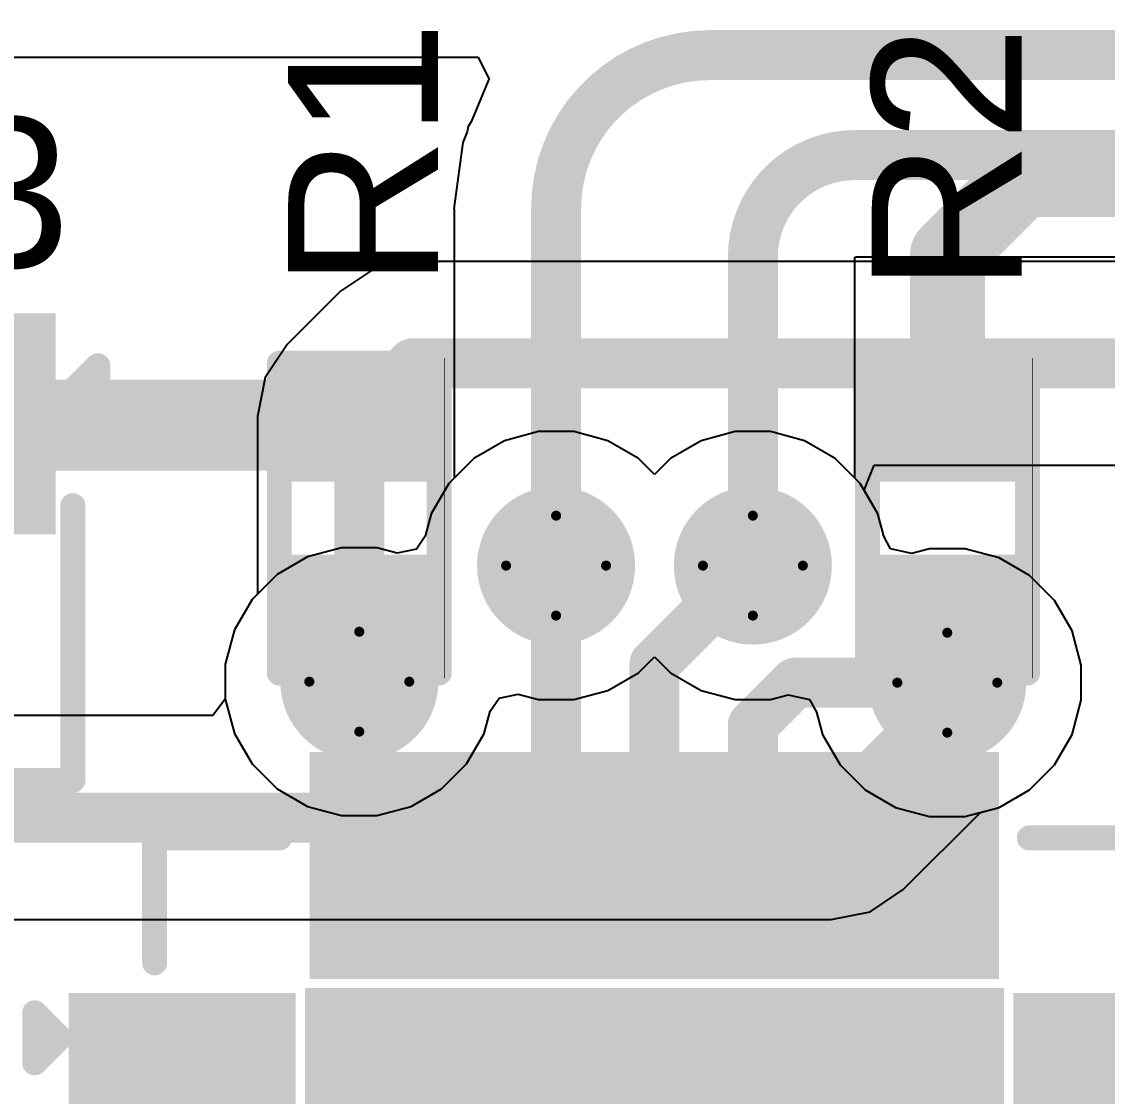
# Model space of a CAD drawing. Header units: inches. Extents: x -17.5 to 14.7, y -6.2 to 5.9.
# Drawn here: x 0.0368 to 0.254, y 1.7078 to 1.9228 of the extents above; entities that cross this region are included whole.
import ezdxf

# ---------------------------------------------------------------- set-up
doc = ezdxf.new("R2010")
doc.units = ezdxf.units.IN
doc.header["$MEASUREMENT"] = 0
for name, color, linetype in [('Bottom Layer', 5, 'Continuous'), ('Bottom Solder', 6, 'Continuous'), ('Drill Drawing', 1, 'Continuous'), ('Ground Layer', 76, 'Continuous'), ('Power Layer', 16, 'Continuous'), ('Top Layer', 1, 'Continuous'), ('Top Overlay', 2, 'Continuous'), ('Top Paste', 8, 'Continuous'), ('Top Solder', 216, 'Continuous'), ('Via Holes', 16, 'Continuous')]:
    doc.layers.add(name, color=color, linetype=linetype)
doc.styles.add('Arial', font='', dxfattribs={"height": 0.2})
doc.styles.get('Arial').set_extended_font_data('Arial')

# ---------------------------------------------------------------- blocks, each defined once
blk = doc.blocks.new('28_QFN__5_5___77')
at = {"layer": 'Top Layer'}
for points in [[(-0.06496, 0.11319), (-0.05315, 0.11319), (-0.05315, 0.07579), (-0.06496, 0.07579)], [(-0.04528, 0.11319), (-0.03346, 0.11319), (-0.03346, 0.07579), (-0.04528, 0.07579)], [(-0.02559, 0.11319), (-0.01378, 0.11319), (-0.01378, 0.07579), (-0.02559, 0.07579)], [(-0.00591, 0.11319), (0.00591, 0.11319), (0.00591, 0.07579), (-0.00591, 0.07579)], [(0.01378, 0.11319), (0.02559, 0.11319), (0.02559, 0.07579), (0.01378, 0.07579)], [(0.03346, 0.11319), (0.04528, 0.11319), (0.04528, 0.07579), (0.03346, 0.07579)], [(0.05315, 0.11319), (0.06496, 0.11319), (0.06496, 0.07579), (0.05315, 0.07579)], [(-0.06594, 0.06595), (0.06594, 0.06595), (0.06594, -0.06594), (-0.06594, -0.06594)], [(-0.11319, 0.06496), (-0.07579, 0.06496), (-0.07579, 0.05315), (-0.11319, 0.05315)], [(0.07579, 0.06496), (0.11319, 0.06496), (0.11319, 0.05315), (0.07579, 0.05315)]]:
    blk.add_hatch(color=1, dxfattribs=at).paths.add_polyline_path(points)
at = {"layer": 'Top Paste'}
for points in [[(-0.06496, 0.11319), (-0.05315, 0.11319), (-0.05315, 0.07579), (-0.06496, 0.07579)], [(-0.04528, 0.11319), (-0.03346, 0.11319), (-0.03346, 0.07579), (-0.04528, 0.07579)], [(-0.02559, 0.11319), (-0.01378, 0.11319), (-0.01378, 0.07579), (-0.02559, 0.07579)], [(-0.00591, 0.11319), (0.00591, 0.11319), (0.00591, 0.07579), (-0.00591, 0.07579)], [(0.01378, 0.11319), (0.02559, 0.11319), (0.02559, 0.07579), (0.01378, 0.07579)], [(0.03346, 0.11319), (0.04528, 0.11319), (0.04528, 0.07579), (0.03346, 0.07579)], [(0.05315, 0.11319), (0.06496, 0.11319), (0.06496, 0.07579), (0.05315, 0.07579)], [(-0.06594, 0.06595), (0.06594, 0.06595), (0.06594, -0.06594), (-0.06594, -0.06594)], [(-0.11319, 0.06496), (-0.07579, 0.06496), (-0.07579, 0.05315), (-0.11319, 0.05315)], [(0.07579, 0.06496), (0.11319, 0.06496), (0.11319, 0.05315), (0.07579, 0.05315)]]:
    blk.add_hatch(color=8, dxfattribs=at).paths.add_polyline_path(points)
at = {"layer": 'Top Solder'}
for points in [[(-0.06896, 0.11719), (-0.04915, 0.11719), (-0.04915, 0.07179), (-0.06896, 0.07179)], [(-0.04928, 0.11719), (-0.02946, 0.11719), (-0.02946, 0.07179), (-0.04928, 0.07179)], [(-0.02959, 0.11719), (-0.00978, 0.11719), (-0.00978, 0.07179), (-0.02959, 0.07179)], [(-0.00991, 0.11719), (0.00991, 0.11719), (0.00991, 0.07179), (-0.00991, 0.07179)], [(0.00978, 0.11719), (0.02959, 0.11719), (0.02959, 0.07179), (0.00978, 0.07179)], [(0.02946, 0.11719), (0.04928, 0.11719), (0.04928, 0.07179), (0.02946, 0.07179)], [(0.04915, 0.11719), (0.06896, 0.11719), (0.06896, 0.07179), (0.04915, 0.07179)], [(-0.06994, 0.06994), (0.06994, 0.06994), (0.06994, -0.06994), (-0.06994, -0.06994)], [(-0.11719, 0.06896), (-0.07179, 0.06896), (-0.07179, 0.04915), (-0.11719, 0.04915)], [(0.07179, 0.06896), (0.11719, 0.06896), (0.11719, 0.04915), (0.07179, 0.04915)], [(-0.11719, 0.04928), (-0.07179, 0.04928), (-0.07179, 0.02946), (-0.11719, 0.02946)], [(0.07179, 0.04928), (0.11719, 0.04928), (0.11719, 0.02946), (0.07179, 0.02946)]]:
    blk.add_hatch(color=216, dxfattribs=at).paths.add_polyline_path(points)
at = {"layer": 'Top Overlay'}
for points in [[(-0.1, 0.075, 0.005, 0.005, 0), (-0.1, 0.1, 0.005, 0.005, 0)], [(-0.1, 0.1, 0.005, 0.005, 0), (-0.075, 0.1, 0.005, 0.005, 0)], [(0.075, 0.1, 0.005, 0.005, 0), (0.1, 0.1, 0.005, 0.005, 0)], [(-0.124, 0.055, 0.005, 0.005, 0), (-0.124, 0.065, 0.005, 0.005, 0)], [(-0.124, 0.065, 0.005, 0.005, 0), (-0.119, 0.06, 0.005, 0.005, 0)], [(-0.124, 0.055, 0.005, 0.005, 0), (-0.119, 0.06, 0.005, 0.005, 0)]]:
    blk.add_lwpolyline(points, format="xyseb", dxfattribs=at)
for points in [[(-0.10125, 0.1, 0.0025, 0.0025, 1), (-0.09875, 0.1, 0.0025, 0.0025, 1)], [(-0.10125, 0.1, 0.0025, 0.0025, 1), (-0.09875, 0.1, 0.0025, 0.0025, 1)], [(-0.07625, 0.1, 0.0025, 0.0025, 1), (-0.07375, 0.1, 0.0025, 0.0025, 1)], [(0.07375, 0.1, 0.0025, 0.0025, 1), (0.07625, 0.1, 0.0025, 0.0025, 1)], [(-0.10125, 0.075, 0.0025, 0.0025, 1), (-0.09875, 0.075, 0.0025, 0.0025, 1)], [(-0.12525, 0.065, 0.0025, 0.0025, 1), (-0.12275, 0.065, 0.0025, 0.0025, 1)], [(-0.12525, 0.065, 0.0025, 0.0025, 1), (-0.12275, 0.065, 0.0025, 0.0025, 1)], [(-0.12025, 0.06, 0.0025, 0.0025, 1), (-0.11775, 0.06, 0.0025, 0.0025, 1)], [(-0.12025, 0.06, 0.0025, 0.0025, 1), (-0.11775, 0.06, 0.0025, 0.0025, 1)], [(-0.12525, 0.055, 0.0025, 0.0025, 1), (-0.12275, 0.055, 0.0025, 0.0025, 1)], [(-0.12525, 0.055, 0.0025, 0.0025, 1), (-0.12275, 0.055, 0.0025, 0.0025, 1)]]:
    blk.add_lwpolyline(points, format="xyseb", close=True, dxfattribs=at)
blk = doc.blocks.new('R___0402_106')
at = {"layer": 'Top Layer'}
for points in [[(-0.0275, -0.0125), (-0.0275, 0.0125), (-0.0095, 0.0125), (-0.0095, -0.0125)], [(0.0095, -0.0125), (0.0095, 0.0125), (0.0275, 0.0125), (0.0275, -0.0125)]]:
    blk.add_hatch(color=1, dxfattribs=at).paths.add_polyline_path(points)
at = {"layer": 'Top Paste'}
for points in [[(-0.0275, -0.0125), (-0.0275, 0.0125), (-0.0095, 0.0125), (-0.0095, -0.0125)], [(0.0095, -0.0125), (0.0095, 0.0125), (0.0275, 0.0125), (0.0275, -0.0125)]]:
    blk.add_hatch(color=8, dxfattribs=at).paths.add_polyline_path(points)
at = {"layer": 'Top Solder'}
for points in [[(-0.02967, -0.01467), (-0.02967, 0.01467), (-0.00733, 0.01467), (-0.00733, -0.01467)], [(0.00733, -0.01467), (0.00733, 0.01467), (0.02967, 0.01467), (0.02967, -0.01467)]]:
    blk.add_hatch(color=216, dxfattribs=at).paths.add_polyline_path(points)
at = {"layer": 'Top Overlay'}
for points in [[(-0.031, 0.016, 0.005, 0.005, 0), (-0.031, -0.016, 0.005, 0.005, 0)], [(-0.031, 0.016, 0.005, 0.005, 0), (0.031, 0.016, 0.005, 0.005, 0)], [(0.031, 0.016, 0.005, 0.005, 0), (0.031, -0.016, 0.005, 0.005, 0)], [(-0.031, -0.016, 0.005, 0.005, 0), (0.031, -0.016, 0.005, 0.005, 0)], [(-0.032, -0.017, 0.000127, 0.000127, 0), (0.032, -0.017, 0.000127, 0.000127, 0)]]:
    blk.add_lwpolyline(points, format="xyseb", dxfattribs=at)
for points in [[(-0.03225, 0.016, 0.0025, 0.0025, 1), (-0.02975, 0.016, 0.0025, 0.0025, 1)], [(-0.03225, 0.016, 0.0025, 0.0025, 1), (-0.02975, 0.016, 0.0025, 0.0025, 1)], [(0.02975, 0.016, 0.0025, 0.0025, 1), (0.03225, 0.016, 0.0025, 0.0025, 1)], [(0.02975, 0.016, 0.0025, 0.0025, 1), (0.03225, 0.016, 0.0025, 0.0025, 1)], [(-0.03225, -0.016, 0.0025, 0.0025, 1), (-0.02975, -0.016, 0.0025, 0.0025, 1)], [(-0.03225, -0.016, 0.0025, 0.0025, 1), (-0.02975, -0.016, 0.0025, 0.0025, 1)], [(0.02975, -0.016, 0.0025, 0.0025, 1), (0.03225, -0.016, 0.0025, 0.0025, 1)], [(0.02975, -0.016, 0.0025, 0.0025, 1), (0.03225, -0.016, 0.0025, 0.0025, 1)], [(-0.03203, -0.017, 0.0000635, 0.0000635, 1), (-0.03197, -0.017, 0.0000635, 0.0000635, 1)], [(0.03197, -0.017, 0.0000635, 0.0000635, 1), (0.03203, -0.017, 0.0000635, 0.0000635, 1)]]:
    blk.add_lwpolyline(points, format="xyseb", close=True, dxfattribs=at)
blk = doc.blocks.new('R___0402_110')
at = {"layer": 'Top Layer'}
for points in [[(-0.0275, -0.0125), (-0.0275, 0.0125), (-0.0095, 0.0125), (-0.0095, -0.0125)], [(0.0095, -0.0125), (0.0095, 0.0125), (0.0275, 0.0125), (0.0275, -0.0125)]]:
    blk.add_hatch(color=1, dxfattribs=at).paths.add_polyline_path(points)
at = {"layer": 'Top Paste'}
for points in [[(-0.0275, -0.0125), (-0.0275, 0.0125), (-0.0095, 0.0125), (-0.0095, -0.0125)], [(0.0095, -0.0125), (0.0095, 0.0125), (0.0275, 0.0125), (0.0275, -0.0125)]]:
    blk.add_hatch(color=8, dxfattribs=at).paths.add_polyline_path(points)
at = {"layer": 'Top Solder'}
for points in [[(-0.02967, -0.01467), (-0.02967, 0.01467), (-0.00733, 0.01467), (-0.00733, -0.01467)], [(0.00733, -0.01467), (0.00733, 0.01467), (0.02967, 0.01467), (0.02967, -0.01467)]]:
    blk.add_hatch(color=216, dxfattribs=at).paths.add_polyline_path(points)
at = {"layer": 'Top Overlay'}
for points in [[(-0.031, 0.016, 0.005, 0.005, 0), (0.031, 0.016, 0.005, 0.005, 0)], [(-0.031, 0.016, 0.005, 0.005, 0), (-0.031, -0.016, 0.005, 0.005, 0)], [(0.031, 0.016, 0.005, 0.005, 0), (0.031, -0.016, 0.005, 0.005, 0)], [(-0.031, -0.016, 0.005, 0.005, 0), (0.031, -0.016, 0.005, 0.005, 0)], [(-0.032, -0.017, 0.000127, 0.000127, 0), (0.032, -0.017, 0.000127, 0.000127, 0)]]:
    blk.add_lwpolyline(points, format="xyseb", dxfattribs=at)
for points in [[(-0.03225, 0.016, 0.0025, 0.0025, 1), (-0.02975, 0.016, 0.0025, 0.0025, 1)], [(-0.03225, 0.016, 0.0025, 0.0025, 1), (-0.02975, 0.016, 0.0025, 0.0025, 1)], [(0.02975, 0.016, 0.0025, 0.0025, 1), (0.03225, 0.016, 0.0025, 0.0025, 1)], [(0.02975, 0.016, 0.0025, 0.0025, 1), (0.03225, 0.016, 0.0025, 0.0025, 1)], [(-0.03225, -0.016, 0.0025, 0.0025, 1), (-0.02975, -0.016, 0.0025, 0.0025, 1)], [(-0.03225, -0.016, 0.0025, 0.0025, 1), (-0.02975, -0.016, 0.0025, 0.0025, 1)], [(0.02975, -0.016, 0.0025, 0.0025, 1), (0.03225, -0.016, 0.0025, 0.0025, 1)], [(0.02975, -0.016, 0.0025, 0.0025, 1), (0.03225, -0.016, 0.0025, 0.0025, 1)], [(-0.03203, -0.017, 0.0000635, 0.0000635, 1), (-0.03197, -0.017, 0.0000635, 0.0000635, 1)], [(0.03197, -0.017, 0.0000635, 0.0000635, 1), (0.03203, -0.017, 0.0000635, 0.0000635, 1)]]:
    blk.add_lwpolyline(points, format="xyseb", close=True, dxfattribs=at)
blk = doc.blocks.new('SOT_23_129')
at = {"layer": 'Top Layer'}
for points in [[(-0.01614, 0.05748), (0.01614, 0.05748), (0.01614, 0.02126), (-0.01614, 0.02126)], [(-0.05354, -0.02126), (-0.02126, -0.02126), (-0.02126, -0.05748), (-0.05354, -0.05748)], [(0.02126, -0.02126), (0.05354, -0.02126), (0.05354, -0.05748), (0.02126, -0.05748)]]:
    blk.add_hatch(color=1, dxfattribs=at).paths.add_polyline_path(points)
at = {"layer": 'Top Paste'}
for points in [[(-0.01614, 0.05748), (0.01614, 0.05748), (0.01614, 0.02126), (-0.01614, 0.02126)], [(-0.05354, -0.02126), (-0.02126, -0.02126), (-0.02126, -0.05748), (-0.05354, -0.05748)], [(0.02126, -0.02126), (0.05354, -0.02126), (0.05354, -0.05748), (0.02126, -0.05748)]]:
    blk.add_hatch(color=8, dxfattribs=at).paths.add_polyline_path(points)
at = {"layer": 'Top Solder'}
for points in [[(-0.02014, 0.06148), (0.02014, 0.06148), (0.02014, 0.01726), (-0.02014, 0.01726)], [(-0.05754, -0.01726), (-0.01726, -0.01726), (-0.01726, -0.06148), (-0.05754, -0.06148)], [(0.01726, -0.01726), (0.05754, -0.01726), (0.05754, -0.06148), (0.01726, -0.06148)]]:
    blk.add_hatch(color=216, dxfattribs=at).paths.add_polyline_path(points)
at = {"layer": 'Top Overlay'}
for points in [[(-0.061, 0.032, 0.005, 0.005, 0), (-0.061, -0.023, 0.005, 0.005, 0)], [(-0.022, 0.032, 0.005, 0.005, 0), (-0.061, 0.032, 0.005, 0.005, 0)], [(0.061, 0.032, 0.005, 0.005, 0), (0.022, 0.032, 0.005, 0.005, 0)], [(0.061, 0.032, 0.005, 0.005, 0), (0.061, -0.023, 0.005, 0.005, 0)], [(0.013, -0.031, 0.005, 0.005, 0), (-0.013, -0.031, 0.005, 0.005, 0)], [(-0.061, -0.046, 0.005, 0.005, 0), (-0.066, -0.041, 0.005, 0.005, 0)], [(-0.066, -0.041, 0.005, 0.005, 0), (-0.066, -0.051, 0.005, 0.005, 0)], [(-0.061, -0.046, 0.005, 0.005, 0), (-0.066, -0.051, 0.005, 0.005, 0)]]:
    blk.add_lwpolyline(points, format="xyseb", dxfattribs=at)
for points in [[(-0.06225, 0.032, 0.0025, 0.0025, 1), (-0.05975, 0.032, 0.0025, 0.0025, 1)], [(-0.06225, 0.032, 0.0025, 0.0025, 1), (-0.05975, 0.032, 0.0025, 0.0025, 1)], [(-0.02325, 0.032, 0.0025, 0.0025, 1), (-0.02075, 0.032, 0.0025, 0.0025, 1)], [(0.02075, 0.032, 0.0025, 0.0025, 1), (0.02325, 0.032, 0.0025, 0.0025, 1)], [(0.05975, 0.032, 0.0025, 0.0025, 1), (0.06225, 0.032, 0.0025, 0.0025, 1)], [(0.05975, 0.032, 0.0025, 0.0025, 1), (0.06225, 0.032, 0.0025, 0.0025, 1)], [(-0.06225, -0.023, 0.0025, 0.0025, 1), (-0.05975, -0.023, 0.0025, 0.0025, 1)], [(0.05975, -0.023, 0.0025, 0.0025, 1), (0.06225, -0.023, 0.0025, 0.0025, 1)], [(-0.01425, -0.031, 0.0025, 0.0025, 1), (-0.01175, -0.031, 0.0025, 0.0025, 1)], [(0.01175, -0.031, 0.0025, 0.0025, 1), (0.01425, -0.031, 0.0025, 0.0025, 1)], [(-0.06725, -0.041, 0.0025, 0.0025, 1), (-0.06475, -0.041, 0.0025, 0.0025, 1)], [(-0.06725, -0.041, 0.0025, 0.0025, 1), (-0.06475, -0.041, 0.0025, 0.0025, 1)], [(-0.06225, -0.046, 0.0025, 0.0025, 1), (-0.05975, -0.046, 0.0025, 0.0025, 1)], [(-0.06225, -0.046, 0.0025, 0.0025, 1), (-0.05975, -0.046, 0.0025, 0.0025, 1)], [(-0.06725, -0.051, 0.0025, 0.0025, 1), (-0.06475, -0.051, 0.0025, 0.0025, 1)], [(-0.06725, -0.051, 0.0025, 0.0025, 1), (-0.06475, -0.051, 0.0025, 0.0025, 1)]]:
    blk.add_lwpolyline(points, format="xyseb", close=True, dxfattribs=at)

msp = doc.modelspace()

# ---------------------------------------------------------------- hatches: boundary and pattern name
at = {"layer": 'Bottom Layer'}
h = msp.add_hatch(color=5, dxfattribs=at)
edge = h.paths.add_edge_path()
edge.add_arc((0.14368, 1.814), 0.01181, 0, 360)
h = msp.add_hatch(color=5, dxfattribs=at)
edge = h.paths.add_edge_path()
edge.add_arc((0.18305, 1.814), 0.01181, 0, 360)
h = msp.add_hatch(color=5, dxfattribs=at)
edge = h.paths.add_edge_path()
edge.add_arc((0.10431, 1.79077), 0.01181, 0, 360)
h = msp.add_hatch(color=5, dxfattribs=at)
edge = h.paths.add_edge_path()
edge.add_arc((0.22195, 1.79057), 0.01181, 0, 360)
at = {"layer": 'Bottom Solder'}
h = msp.add_hatch(color=6, dxfattribs=at)
edge = h.paths.add_edge_path()
edge.add_arc((0.14368, 1.814), 0.01581, 0, 360)
h = msp.add_hatch(color=6, dxfattribs=at)
edge = h.paths.add_edge_path()
edge.add_arc((0.18305, 1.814), 0.01581, 0, 360)
h = msp.add_hatch(color=6, dxfattribs=at)
edge = h.paths.add_edge_path()
edge.add_arc((0.10431, 1.79077), 0.01581, 0, 360)
h = msp.add_hatch(color=6, dxfattribs=at)
edge = h.paths.add_edge_path()
edge.add_arc((0.22195, 1.79057), 0.01581, 0, 360)
at = {"layer": 'Ground Layer'}
h = msp.add_hatch(color=76, dxfattribs=at)
edge = h.paths.add_edge_path()
edge.add_arc((0.14368, 1.814), 0.01181, 0, 360)
h = msp.add_hatch(color=76, dxfattribs=at)
edge = h.paths.add_edge_path()
edge.add_arc((0.18305, 1.814), 0.01181, 0, 360)
h = msp.add_hatch(color=76, dxfattribs=at)
edge = h.paths.add_edge_path()
edge.add_arc((0.10431, 1.79077), 0.01181, 0, 360)
h = msp.add_hatch(color=76, dxfattribs=at)
edge = h.paths.add_edge_path()
edge.add_arc((0.22195, 1.79057), 0.01181, 0, 360)
at = {"layer": 'Power Layer'}
h = msp.add_hatch(color=16, dxfattribs=at)
edge = h.paths.add_edge_path()
edge.add_arc((0.14368, 1.814), 0.01181, 0, 360)
h = msp.add_hatch(color=16, dxfattribs=at)
edge = h.paths.add_edge_path()
edge.add_arc((0.18305, 1.814), 0.01181, 0, 360)
h = msp.add_hatch(color=16, dxfattribs=at)
edge = h.paths.add_edge_path()
edge.add_arc((0.10431, 1.79077), 0.01181, 0, 360)
h = msp.add_hatch(color=16, dxfattribs=at)
edge = h.paths.add_edge_path()
edge.add_arc((0.22195, 1.79057), 0.01181, 0, 360)
at = {"layer": 'Top Layer'}
for points in [[(0.0234, 1.833), (0.11681, 1.833), (0.11681, 1.85119), (0.0234, 1.85119)], [(0.11611, 1.811), (0.09251, 1.811), (0.09251, 1.79077), (0.11611, 1.79077)], [(0.2338, 1.811), (0.2102, 1.811), (0.2102, 1.79077), (0.2338, 1.79077)], [(0.0984, 1.75399), (0.11022, 1.75399), (0.11022, 1.805), (0.0984, 1.805)]]:
    msp.add_hatch(color=1, dxfattribs=at).paths.add_polyline_path(points)
h = msp.add_hatch(color=1, dxfattribs=at)
edge = h.paths.add_edge_path()
edge.add_arc((0.14368, 1.814), 0.01181, 0, 360)
h = msp.add_hatch(color=1, dxfattribs=at)
edge = h.paths.add_edge_path()
edge.add_arc((0.18305, 1.814), 0.01181, 0, 360)
h = msp.add_hatch(color=1, dxfattribs=at)
edge = h.paths.add_edge_path()
edge.add_arc((0.10431, 1.79077), 0.01181, 0, 360)
h = msp.add_hatch(color=1, dxfattribs=at)
edge = h.paths.add_edge_path()
edge.add_arc((0.22195, 1.79057), 0.01181, 0, 360)
at = {"layer": 'Top Solder'}
h = msp.add_hatch(color=216, dxfattribs=at)
edge = h.paths.add_edge_path()
edge.add_arc((0.14368, 1.814), 0.01581, 0, 360)
h = msp.add_hatch(color=216, dxfattribs=at)
edge = h.paths.add_edge_path()
edge.add_arc((0.18305, 1.814), 0.01581, 0, 360)
h = msp.add_hatch(color=216, dxfattribs=at)
edge = h.paths.add_edge_path()
edge.add_arc((0.10431, 1.79077), 0.01581, 0, 360)
h = msp.add_hatch(color=216, dxfattribs=at)
edge = h.paths.add_edge_path()
edge.add_arc((0.22195, 1.79057), 0.01581, 0, 360)
at = {"layer": 'Via Holes'}
h = msp.add_hatch(color=7, dxfattribs=at)
edge = h.paths.add_edge_path()
edge.add_arc((0.14368, 1.814), 0.00591, 0, 360)
h = msp.add_hatch(color=7, dxfattribs=at)
edge = h.paths.add_edge_path()
edge.add_arc((0.18305, 1.814), 0.00591, 0, 360)
h = msp.add_hatch(color=7, dxfattribs=at)
edge = h.paths.add_edge_path()
edge.add_arc((0.10431, 1.79077), 0.00591, 0, 360)
h = msp.add_hatch(color=7, dxfattribs=at)
edge = h.paths.add_edge_path()
edge.add_arc((0.22195, 1.79057), 0.00591, 0, 360)

# ---------------------------------------------------------------- linework, layer by layer
at = {"layer": 'Bottom Layer'}
for p, q in [((0.11498, 1.87489), (0.10717, 1.87334)), ((0.27087, 1.87489), (0.11498, 1.87489)), ((0.10717, 1.87334), (0.10056, 1.86892)), ((0.10056, 1.86892), (0.08989, 1.85825)), ((0.08989, 1.85825), (0.08547, 1.85164)), ((0.08547, 1.85164), (0.08392, 1.84383)), ((0.08392, 1.84383), (0.08392, 1.80829)), ((0.20529, 1.82911), (0.20734, 1.83411)), ((0.20734, 1.83411), (0.26242, 1.83411)), ((0.20803, 1.82435), (0.20529, 1.82911)), ((0.20922, 1.8199), (0.20803, 1.82435)), ((0.21061, 1.81736), (0.20922, 1.8199)), ((0.21486, 1.81643), (0.21061, 1.81736)), ((0.21842, 1.81738), (0.21486, 1.81643)), ((0.22548, 1.81738), (0.21842, 1.81738)), ((0.2323, 1.81556), (0.22548, 1.81738)), ((0.23841, 1.81203), (0.2323, 1.81556)), ((0.2434, 1.80704), (0.23841, 1.81203)), ((0.08286, 1.80723), (0.07933, 1.80112)), ((0.08392, 1.80829), (0.08286, 1.80723)), ((0.24693, 1.80092), (0.2434, 1.80704)), ((0.07933, 1.80112), (0.0775, 1.7943)), ((0.24876, 1.7941), (0.24693, 1.80092)), ((0.0775, 1.7943), (0.0775, 1.78724)), ((0.24876, 1.78704), (0.24876, 1.7941)), ((0.0775, 1.78724), (0.07499, 1.78397)), ((0.24693, 1.78022), (0.24876, 1.78704)), ((0.07499, 1.78397), (-0.02688, 1.78397)), ((0.2434, 1.77411), (0.24693, 1.78022)), ((0.23841, 1.76912), (0.2434, 1.77411)), ((0.2323, 1.76559), (0.23841, 1.76912)), ((0.21315, 1.74916), (0.22859, 1.76459)), ((0.22859, 1.76459), (0.2323, 1.76559)), ((0.20654, 1.74474), (0.21315, 1.74916)), ((0.19873, 1.74319), (0.20654, 1.74474)), ((0.01561, 1.74319), (0.19873, 1.74319))]:
    msp.add_line(p, q, dxfattribs=at)
for points in [[(0.10431, 1.84383, 0.01, 0.01, 0), (0.11498, 1.8545, 0.01, 0.01, 0)], [(0.11498, 1.8545, 0.01, 0.01, 0), (0.27087, 1.8545, 0.01, 0.01, 0)], [(0.10431, 1.79077, 0.01, 0.01, 0), (0.10431, 1.84383, 0.01, 0.01, 0)], [(0.22195, 1.78689, 0.01, 0.01, 0), (0.22195, 1.79057, 0.01, 0.01, 0)], [(0.21514, 1.78008, 0.01, 0.01, 0), (0.22195, 1.78689, 0.01, 0.01, 0)], [(0.19873, 1.76358, 0.01, 0.01, 0), (0.21514, 1.77998, 0.01, 0.01, 0)], [(0.21514, 1.77998, 0.01, 0.01, 0), (0.21514, 1.78008, 0.01, 0.01, 0)], [(-0.03533, 1.76358, 0.01, 0.01, 0), (0.19873, 1.76358, 0.01, 0.01, 0)]]:
    msp.add_lwpolyline(points, format="xyseb", dxfattribs=at)
for points in [[(0.11248, 1.8545, 0.005, 0.005, 1), (0.11748, 1.8545, 0.005, 0.005, 1)], [(0.11248, 1.8545, 0.005, 0.005, 1), (0.11748, 1.8545, 0.005, 0.005, 1)], [(0.10181, 1.84383, 0.005, 0.005, 1), (0.10681, 1.84383, 0.005, 0.005, 1)], [(0.10181, 1.84383, 0.005, 0.005, 1), (0.10681, 1.84383, 0.005, 0.005, 1)], [(0.10181, 1.79077, 0.005, 0.005, 1), (0.10681, 1.79077, 0.005, 0.005, 1)], [(0.21945, 1.79057, 0.005, 0.005, 1), (0.22445, 1.79057, 0.005, 0.005, 1)], [(0.21945, 1.78689, 0.005, 0.005, 1), (0.22445, 1.78689, 0.005, 0.005, 1)], [(0.21945, 1.78689, 0.005, 0.005, 1), (0.22445, 1.78689, 0.005, 0.005, 1)], [(0.21264, 1.78008, 0.005, 0.005, 1), (0.21764, 1.78008, 0.005, 0.005, 1)], [(0.21264, 1.78008, 0.005, 0.005, 1), (0.21764, 1.78008, 0.005, 0.005, 1)], [(0.21264, 1.77998, 0.005, 0.005, 1), (0.21764, 1.77998, 0.005, 0.005, 1)], [(0.21264, 1.77998, 0.005, 0.005, 1), (0.21764, 1.77998, 0.005, 0.005, 1)], [(0.19623, 1.76358, 0.005, 0.005, 1), (0.20123, 1.76358, 0.005, 0.005, 1)], [(0.19623, 1.76358, 0.005, 0.005, 1), (0.20123, 1.76358, 0.005, 0.005, 1)]]:
    msp.add_lwpolyline(points, format="xyseb", close=True, dxfattribs=at)
at = {"layer": 'Drill Drawing'}
for points in [[(0.13368, 1.814, 0.002, 0.002, 0), (0.14368, 1.824, 0.002, 0.002, 0)], [(0.14368, 1.824, 0.002, 0.002, 0), (0.15368, 1.814, 0.002, 0.002, 0)], [(0.17305, 1.814, 0.002, 0.002, 0), (0.18305, 1.824, 0.002, 0.002, 0)], [(0.18305, 1.824, 0.002, 0.002, 0), (0.19305, 1.814, 0.002, 0.002, 0)], [(0.13368, 1.814, 0.002, 0.002, 0), (0.14368, 1.804, 0.002, 0.002, 0)], [(0.14368, 1.804, 0.002, 0.002, 0), (0.15368, 1.814, 0.002, 0.002, 0)], [(0.17305, 1.814, 0.002, 0.002, 0), (0.18305, 1.804, 0.002, 0.002, 0)], [(0.18305, 1.804, 0.002, 0.002, 0), (0.19305, 1.814, 0.002, 0.002, 0)], [(0.09431, 1.79077, 0.002, 0.002, 0), (0.10431, 1.80077, 0.002, 0.002, 0)], [(0.10431, 1.80077, 0.002, 0.002, 0), (0.11431, 1.79077, 0.002, 0.002, 0)], [(0.21195, 1.79057, 0.002, 0.002, 0), (0.22195, 1.80057, 0.002, 0.002, 0)], [(0.22195, 1.80057, 0.002, 0.002, 0), (0.23195, 1.79057, 0.002, 0.002, 0)], [(0.09431, 1.79077, 0.002, 0.002, 0), (0.10431, 1.78077, 0.002, 0.002, 0)], [(0.10431, 1.78077, 0.002, 0.002, 0), (0.11431, 1.79077, 0.002, 0.002, 0)], [(0.21195, 1.79057, 0.002, 0.002, 0), (0.22195, 1.78057, 0.002, 0.002, 0)], [(0.22195, 1.78057, 0.002, 0.002, 0), (0.23195, 1.79057, 0.002, 0.002, 0)]]:
    msp.add_lwpolyline(points, format="xyseb", dxfattribs=at)
for points in [[(0.14318, 1.824, 0.001, 0.001, 1), (0.14418, 1.824, 0.001, 0.001, 1)], [(0.14318, 1.824, 0.001, 0.001, 1), (0.14418, 1.824, 0.001, 0.001, 1)], [(0.18255, 1.824, 0.001, 0.001, 1), (0.18355, 1.824, 0.001, 0.001, 1)], [(0.18255, 1.824, 0.001, 0.001, 1), (0.18355, 1.824, 0.001, 0.001, 1)], [(0.13318, 1.814, 0.001, 0.001, 1), (0.13418, 1.814, 0.001, 0.001, 1)], [(0.13318, 1.814, 0.001, 0.001, 1), (0.13418, 1.814, 0.001, 0.001, 1)], [(0.15318, 1.814, 0.001, 0.001, 1), (0.15418, 1.814, 0.001, 0.001, 1)], [(0.15318, 1.814, 0.001, 0.001, 1), (0.15418, 1.814, 0.001, 0.001, 1)], [(0.17255, 1.814, 0.001, 0.001, 1), (0.17355, 1.814, 0.001, 0.001, 1)], [(0.17255, 1.814, 0.001, 0.001, 1), (0.17355, 1.814, 0.001, 0.001, 1)], [(0.19255, 1.814, 0.001, 0.001, 1), (0.19355, 1.814, 0.001, 0.001, 1)], [(0.19255, 1.814, 0.001, 0.001, 1), (0.19355, 1.814, 0.001, 0.001, 1)], [(0.14318, 1.804, 0.001, 0.001, 1), (0.14418, 1.804, 0.001, 0.001, 1)], [(0.14318, 1.804, 0.001, 0.001, 1), (0.14418, 1.804, 0.001, 0.001, 1)], [(0.18255, 1.804, 0.001, 0.001, 1), (0.18355, 1.804, 0.001, 0.001, 1)], [(0.18255, 1.804, 0.001, 0.001, 1), (0.18355, 1.804, 0.001, 0.001, 1)], [(0.10381, 1.80077, 0.001, 0.001, 1), (0.10481, 1.80077, 0.001, 0.001, 1)], [(0.10381, 1.80077, 0.001, 0.001, 1), (0.10481, 1.80077, 0.001, 0.001, 1)], [(0.22145, 1.80057, 0.001, 0.001, 1), (0.22245, 1.80057, 0.001, 0.001, 1)], [(0.22145, 1.80057, 0.001, 0.001, 1), (0.22245, 1.80057, 0.001, 0.001, 1)], [(0.09381, 1.79077, 0.001, 0.001, 1), (0.09481, 1.79077, 0.001, 0.001, 1)], [(0.09381, 1.79077, 0.001, 0.001, 1), (0.09481, 1.79077, 0.001, 0.001, 1)], [(0.11381, 1.79077, 0.001, 0.001, 1), (0.11481, 1.79077, 0.001, 0.001, 1)], [(0.11381, 1.79077, 0.001, 0.001, 1), (0.11481, 1.79077, 0.001, 0.001, 1)], [(0.21145, 1.79057, 0.001, 0.001, 1), (0.21245, 1.79057, 0.001, 0.001, 1)], [(0.21145, 1.79057, 0.001, 0.001, 1), (0.21245, 1.79057, 0.001, 0.001, 1)], [(0.23145, 1.79057, 0.001, 0.001, 1), (0.23245, 1.79057, 0.001, 0.001, 1)], [(0.23145, 1.79057, 0.001, 0.001, 1), (0.23245, 1.79057, 0.001, 0.001, 1)], [(0.10381, 1.78077, 0.001, 0.001, 1), (0.10481, 1.78077, 0.001, 0.001, 1)], [(0.10381, 1.78077, 0.001, 0.001, 1), (0.10481, 1.78077, 0.001, 0.001, 1)], [(0.22145, 1.78057, 0.001, 0.001, 1), (0.22245, 1.78057, 0.001, 0.001, 1)], [(0.22145, 1.78057, 0.001, 0.001, 1), (0.22245, 1.78057, 0.001, 0.001, 1)]]:
    msp.add_lwpolyline(points, format="xyseb", close=True, dxfattribs=at)
at = {"layer": 'Ground Layer'}
for p, q in [((0.02994, 1.91577), (0.12809, 1.91577)), ((0.12809, 1.91577), (0.1303, 1.91128)), ((0.1301, 1.91101), (0.1267, 1.90281)), ((0.1303, 1.91128), (0.1301, 1.91101)), ((0.1267, 1.90281), (0.12609, 1.90189)), ((0.12587, 1.90081), (0.12499, 1.89867)), ((0.12609, 1.90189), (0.12587, 1.90081)), ((0.12499, 1.89867), (0.12324, 1.88543)), ((0.12324, 1.88543), (0.12329, 1.88543)), ((0.12329, 1.88543), (0.12329, 1.83152)), ((0.20344, 1.87565), (0.20352, 1.87568)), ((0.20344, 1.83152), (0.20344, 1.87565)), ((0.20352, 1.87568), (0.20356, 1.87577)), ((0.20356, 1.87577), (0.33864, 1.87577)), ((0.12329, 1.83152), (0.12223, 1.83046)), ((0.2045, 1.83046), (0.20344, 1.83152)), ((0.12223, 1.83046), (0.1187, 1.82435)), ((0.20803, 1.82435), (0.2045, 1.83046)), ((0.1187, 1.82435), (0.1175, 1.81988)), ((0.20922, 1.8199), (0.20803, 1.82435)), ((0.1175, 1.81988), (0.11572, 1.81729)), ((0.21061, 1.81736), (0.20922, 1.8199)), ((0.09396, 1.81575), (0.08785, 1.81222)), ((0.10078, 1.81758), (0.09396, 1.81575)), ((0.10784, 1.81758), (0.10078, 1.81758)), ((0.11187, 1.8165), (0.10784, 1.81758)), ((0.11572, 1.81729), (0.11187, 1.8165)), ((0.21486, 1.81643), (0.21061, 1.81736)), ((0.21842, 1.81738), (0.21486, 1.81643)), ((0.22548, 1.81738), (0.21842, 1.81738)), ((0.2323, 1.81556), (0.22548, 1.81738)), ((0.23841, 1.81203), (0.2323, 1.81556)), ((0.08785, 1.81222), (0.08286, 1.80723)), ((0.2434, 1.80704), (0.23841, 1.81203)), ((0.08286, 1.80723), (0.07933, 1.80112)), ((0.24693, 1.80092), (0.2434, 1.80704)), ((0.07933, 1.80112), (0.0775, 1.7943)), ((0.24876, 1.7941), (0.24693, 1.80092)), ((0.0775, 1.7943), (0.0775, 1.78724)), ((0.16014, 1.79255), (0.16336, 1.79577)), ((0.16336, 1.79577), (0.16659, 1.79255)), ((0.24876, 1.78704), (0.24876, 1.7941)), ((0.15403, 1.78902), (0.16014, 1.79255)), ((0.16659, 1.79255), (0.1727, 1.78902)), ((0.13227, 1.78747), (0.13612, 1.78827)), ((0.13612, 1.78827), (0.14015, 1.78719)), ((0.14721, 1.78719), (0.15403, 1.78902)), ((0.1727, 1.78902), (0.17952, 1.78719)), ((0.18658, 1.78719), (0.19014, 1.78814)), ((0.19014, 1.78814), (0.19439, 1.78721)), ((0.0775, 1.78724), (0.07933, 1.78042)), ((0.13049, 1.78488), (0.13227, 1.78747)), ((0.14015, 1.78719), (0.14721, 1.78719)), ((0.17952, 1.78719), (0.18658, 1.78719)), ((0.19439, 1.78721), (0.19578, 1.78467)), ((0.24693, 1.78022), (0.24876, 1.78704)), ((0.12929, 1.78042), (0.13049, 1.78488)), ((0.19578, 1.78467), (0.19697, 1.78022)), ((0.07933, 1.78042), (0.08286, 1.7743)), ((0.12576, 1.7743), (0.12929, 1.78042)), ((0.19697, 1.78022), (0.2005, 1.77411)), ((0.2434, 1.77411), (0.24693, 1.78022)), ((0.08286, 1.7743), (0.08785, 1.76931)), ((0.12077, 1.76931), (0.12576, 1.7743)), ((0.2005, 1.77411), (0.20549, 1.76912)), ((0.23841, 1.76912), (0.2434, 1.77411)), ((0.08785, 1.76931), (0.09396, 1.76578)), ((0.11466, 1.76578), (0.12077, 1.76931)), ((0.20549, 1.76912), (0.2116, 1.76559)), ((0.2323, 1.76559), (0.23841, 1.76912)), ((0.09396, 1.76578), (0.10078, 1.76396)), ((0.10784, 1.76396), (0.11466, 1.76578)), ((0.10078, 1.76396), (0.10784, 1.76396)), ((0.2116, 1.76559), (0.21842, 1.76376)), ((0.21842, 1.76376), (0.22548, 1.76376)), ((0.22548, 1.76376), (0.2323, 1.76559))]:
    msp.add_line(p, q, dxfattribs=at)
for points in [[(0.16575, 1.91491, 0.01, 0.01, -0.071535), (0.17441, 1.91616, 0.01, 0.01, 0)], [(0.17441, 1.91616, 0.01, 0.01, 0), (0.65751, 1.91616, 0.01, 0.01, 0)], [(0.14492, 1.89409, 0.01, 0.01, -0.255206), (0.16575, 1.91491, 0.01, 0.01, 0)], [(0.18305, 1.87577, 0.01, 0.01, -0.414214), (0.20344, 1.89616, 0.01, 0.01, 0)], [(0.20344, 1.89616, 0.01, 0.01, 0), (0.6658, 1.89616, 0.01, 0.01, 0)], [(0.14368, 1.88543, 0.01, 0.01, -0.071535), (0.14492, 1.89409, 0.01, 0.01, 0)], [(0.14368, 1.814, 0.01, 0.01, 0), (0.14368, 1.88543, 0.01, 0.01, 0)], [(0.18305, 1.814, 0.01, 0.01, 0), (0.18305, 1.87577, 0.01, 0.01, 0)]]:
    msp.add_lwpolyline(points, format="xyseb", dxfattribs=at)
for points in [[(0.17191, 1.91616, 0.005, 0.005, 1), (0.17691, 1.91616, 0.005, 0.005, 1)], [(0.17191, 1.91616, 0.005, 0.005, 1), (0.17691, 1.91616, 0.005, 0.005, 1)], [(0.16325, 1.91491, 0.005, 0.005, 1), (0.16825, 1.91491, 0.005, 0.005, 1)], [(0.16325, 1.91491, 0.005, 0.005, 1), (0.16825, 1.91491, 0.005, 0.005, 1)], [(0.20094, 1.89616, 0.005, 0.005, 1), (0.20594, 1.89616, 0.005, 0.005, 1)], [(0.20094, 1.89616, 0.005, 0.005, 1), (0.20594, 1.89616, 0.005, 0.005, 1)], [(0.14242, 1.89409, 0.005, 0.005, 1), (0.14742, 1.89409, 0.005, 0.005, 1)], [(0.14242, 1.89409, 0.005, 0.005, 1), (0.14742, 1.89409, 0.005, 0.005, 1)], [(0.14118, 1.88543, 0.005, 0.005, 1), (0.14618, 1.88543, 0.005, 0.005, 1)], [(0.14118, 1.88543, 0.005, 0.005, 1), (0.14618, 1.88543, 0.005, 0.005, 1)], [(0.18055, 1.87577, 0.005, 0.005, 1), (0.18555, 1.87577, 0.005, 0.005, 1)], [(0.18055, 1.87577, 0.005, 0.005, 1), (0.18555, 1.87577, 0.005, 0.005, 1)], [(0.14118, 1.814, 0.005, 0.005, 1), (0.14618, 1.814, 0.005, 0.005, 1)], [(0.18055, 1.814, 0.005, 0.005, 1), (0.18555, 1.814, 0.005, 0.005, 1)]]:
    msp.add_lwpolyline(points, format="xyseb", close=True, dxfattribs=at)
at = {"layer": 'Power Layer'}
for p, q in [((0.14015, 1.84081), (0.13333, 1.83898)), ((0.14721, 1.84081), (0.14015, 1.84081)), ((0.15403, 1.83898), (0.14721, 1.84081)), ((0.17952, 1.84081), (0.1727, 1.83898)), ((0.18658, 1.84081), (0.17952, 1.84081)), ((0.1934, 1.83898), (0.18658, 1.84081)), ((0.13333, 1.83898), (0.12722, 1.83545)), ((0.16014, 1.83545), (0.15403, 1.83898)), ((0.1727, 1.83898), (0.16659, 1.83545)), ((0.19951, 1.83545), (0.1934, 1.83898)), ((0.12722, 1.83545), (0.12223, 1.83046)), ((0.16336, 1.83223), (0.16014, 1.83545)), ((0.16659, 1.83545), (0.16336, 1.83223)), ((0.2045, 1.83046), (0.19951, 1.83545)), ((0.12223, 1.83046), (0.1187, 1.82435)), ((0.20803, 1.82435), (0.2045, 1.83046)), ((0.1187, 1.82435), (0.1175, 1.81988)), ((0.20922, 1.8199), (0.20803, 1.82435)), ((0.1175, 1.81988), (0.11572, 1.81729)), ((0.21061, 1.81736), (0.20922, 1.8199)), ((0.09396, 1.81575), (0.08785, 1.81222)), ((0.10078, 1.81758), (0.09396, 1.81575)), ((0.10784, 1.81758), (0.10078, 1.81758)), ((0.11187, 1.8165), (0.10784, 1.81758)), ((0.11572, 1.81729), (0.11187, 1.8165)), ((0.21486, 1.81643), (0.21061, 1.81736)), ((0.21842, 1.81738), (0.21486, 1.81643)), ((0.22548, 1.81738), (0.21842, 1.81738)), ((0.2323, 1.81556), (0.22548, 1.81738)), ((0.23841, 1.81203), (0.2323, 1.81556)), ((0.08785, 1.81222), (0.08286, 1.80723)), ((0.2434, 1.80704), (0.23841, 1.81203)), ((0.08286, 1.80723), (0.07933, 1.80112)), ((0.24693, 1.80092), (0.2434, 1.80704)), ((0.07933, 1.80112), (0.0775, 1.7943)), ((0.24876, 1.7941), (0.24693, 1.80092)), ((0.0775, 1.7943), (0.0775, 1.78724)), ((0.16014, 1.79255), (0.16336, 1.79577)), ((0.16336, 1.79577), (0.16659, 1.79255)), ((0.24876, 1.78704), (0.24876, 1.7941)), ((0.15403, 1.78902), (0.16014, 1.79255)), ((0.16659, 1.79255), (0.1727, 1.78902)), ((0.13227, 1.78747), (0.13612, 1.78827)), ((0.13612, 1.78827), (0.14015, 1.78719)), ((0.14721, 1.78719), (0.15403, 1.78902)), ((0.1727, 1.78902), (0.17952, 1.78719)), ((0.18658, 1.78719), (0.19014, 1.78814)), ((0.19014, 1.78814), (0.19439, 1.78721)), ((0.0775, 1.78724), (0.07933, 1.78042)), ((0.13049, 1.78488), (0.13227, 1.78747)), ((0.14015, 1.78719), (0.14721, 1.78719)), ((0.17952, 1.78719), (0.18658, 1.78719)), ((0.19439, 1.78721), (0.19578, 1.78467)), ((0.24693, 1.78022), (0.24876, 1.78704)), ((0.12929, 1.78042), (0.13049, 1.78488)), ((0.19578, 1.78467), (0.19697, 1.78022)), ((0.07933, 1.78042), (0.08286, 1.7743)), ((0.12576, 1.7743), (0.12929, 1.78042)), ((0.19697, 1.78022), (0.2005, 1.77411)), ((0.2434, 1.77411), (0.24693, 1.78022)), ((0.08286, 1.7743), (0.08785, 1.76931)), ((0.12077, 1.76931), (0.12576, 1.7743)), ((0.2005, 1.77411), (0.20549, 1.76912)), ((0.23841, 1.76912), (0.2434, 1.77411)), ((0.08785, 1.76931), (0.09396, 1.76578)), ((0.11466, 1.76578), (0.12077, 1.76931)), ((0.20549, 1.76912), (0.2116, 1.76559)), ((0.2323, 1.76559), (0.23841, 1.76912)), ((0.09396, 1.76578), (0.10078, 1.76396)), ((0.10784, 1.76396), (0.11466, 1.76578)), ((0.10078, 1.76396), (0.10784, 1.76396)), ((0.2116, 1.76559), (0.21842, 1.76376)), ((0.21842, 1.76376), (0.22548, 1.76376)), ((0.22548, 1.76376), (0.2323, 1.76559))]:
    msp.add_line(p, q, dxfattribs=at)
at = {"layer": 'Top Layer'}
for points in [[(0.222, 1.87629, 0.015, 0.015, 0), (0.23701, 1.89129, 0.015, 0.015, 0)], [(0.23701, 1.89129, 0.015, 0.015, 0), (0.3638, 1.89129, 0.015, 0.015, 0)], [(0.222, 1.842, 0.015, 0.015, 0), (0.222, 1.87629, 0.015, 0.015, 0)], [(0.14368, 1.75399, 0.01, 0.01, 0), (0.14368, 1.814, 0.01, 0.01, 0)], [(0.16336, 1.79431, 0.01, 0.01, 0), (0.18305, 1.814, 0.01, 0.01, 0)], [(0.222, 1.79062, 0.01, 0.01, 0), (0.222, 1.805, 0.01, 0.01, 0)], [(0.16336, 1.75399, 0.01, 0.01, 0), (0.16336, 1.79431, 0.01, 0.01, 0)], [(0.18305, 1.78211, 0.01, 0.01, 0), (0.19151, 1.79057, 0.01, 0.01, 0)], [(0.19151, 1.79057, 0.01, 0.01, 0), (0.22195, 1.79057, 0.01, 0.01, 0)], [(0.22195, 1.79057, 0.01, 0.01, 0), (0.222, 1.79062, 0.01, 0.01, 0)], [(0.18305, 1.75399, 0.01, 0.01, 0), (0.18305, 1.78211, 0.01, 0.01, 0)]]:
    msp.add_lwpolyline(points, format="xyseb", dxfattribs=at)
for points in [[(0.23326, 1.89129, 0.0075, 0.0075, 1), (0.24076, 1.89129, 0.0075, 0.0075, 1)], [(0.23326, 1.89129, 0.0075, 0.0075, 1), (0.24076, 1.89129, 0.0075, 0.0075, 1)], [(0.21825, 1.87629, 0.0075, 0.0075, 1), (0.22575, 1.87629, 0.0075, 0.0075, 1)], [(0.21825, 1.87629, 0.0075, 0.0075, 1), (0.22575, 1.87629, 0.0075, 0.0075, 1)], [(0.21825, 1.842, 0.0075, 0.0075, 1), (0.22575, 1.842, 0.0075, 0.0075, 1)], [(0.14118, 1.814, 0.005, 0.005, 1), (0.14618, 1.814, 0.005, 0.005, 1)], [(0.18055, 1.814, 0.005, 0.005, 1), (0.18555, 1.814, 0.005, 0.005, 1)], [(0.2195, 1.805, 0.005, 0.005, 1), (0.2245, 1.805, 0.005, 0.005, 1)], [(0.16086, 1.79431, 0.005, 0.005, 1), (0.16586, 1.79431, 0.005, 0.005, 1)], [(0.16086, 1.79431, 0.005, 0.005, 1), (0.16586, 1.79431, 0.005, 0.005, 1)], [(0.18901, 1.79057, 0.005, 0.005, 1), (0.19401, 1.79057, 0.005, 0.005, 1)], [(0.18901, 1.79057, 0.005, 0.005, 1), (0.19401, 1.79057, 0.005, 0.005, 1)], [(0.21945, 1.79057, 0.005, 0.005, 1), (0.22445, 1.79057, 0.005, 0.005, 1)], [(0.21945, 1.79057, 0.005, 0.005, 1), (0.22445, 1.79057, 0.005, 0.005, 1)], [(0.2195, 1.79062, 0.005, 0.005, 1), (0.2245, 1.79062, 0.005, 0.005, 1)], [(0.2195, 1.79062, 0.005, 0.005, 1), (0.2245, 1.79062, 0.005, 0.005, 1)], [(0.18055, 1.78211, 0.005, 0.005, 1), (0.18555, 1.78211, 0.005, 0.005, 1)], [(0.18055, 1.78211, 0.005, 0.005, 1), (0.18555, 1.78211, 0.005, 0.005, 1)], [(0.14118, 1.75399, 0.005, 0.005, 1), (0.14618, 1.75399, 0.005, 0.005, 1)], [(0.16086, 1.75399, 0.005, 0.005, 1), (0.16586, 1.75399, 0.005, 0.005, 1)], [(0.18055, 1.75399, 0.005, 0.005, 1), (0.18555, 1.75399, 0.005, 0.005, 1)]]:
    msp.add_lwpolyline(points, format="xyseb", close=True, dxfattribs=at)

# ---------------------------------------------------------------- block references
for name, p, rotation in [('SOT_23_129', (-0.014, 1.803), 180), ('R___0402_110', (0.10431, 1.8235), 90), ('R___0402_106', (0.222, 1.8235), 90)]:
    msp.add_blockref(name, p, dxfattribs=dict(rotation=rotation))
msp.add_blockref('28_QFN__5_5___77', (0.16336, 1.6595))

# ---------------------------------------------------------------- texts
at = {"layer": 'Top Overlay', "style": 'Arial'}
for s, p in [('R17', (0.12007, 1.86945)), ('R21', (0.23684, 1.86856))]:
    msp.add_text(s, height=0.03, rotation=90, dxfattribs=at).set_placement(p)
msp.add_text('Q3', height=0.03, dxfattribs=at).set_placement((-0.00945, 1.87369))

doc.saveas('drawing.dxf')
